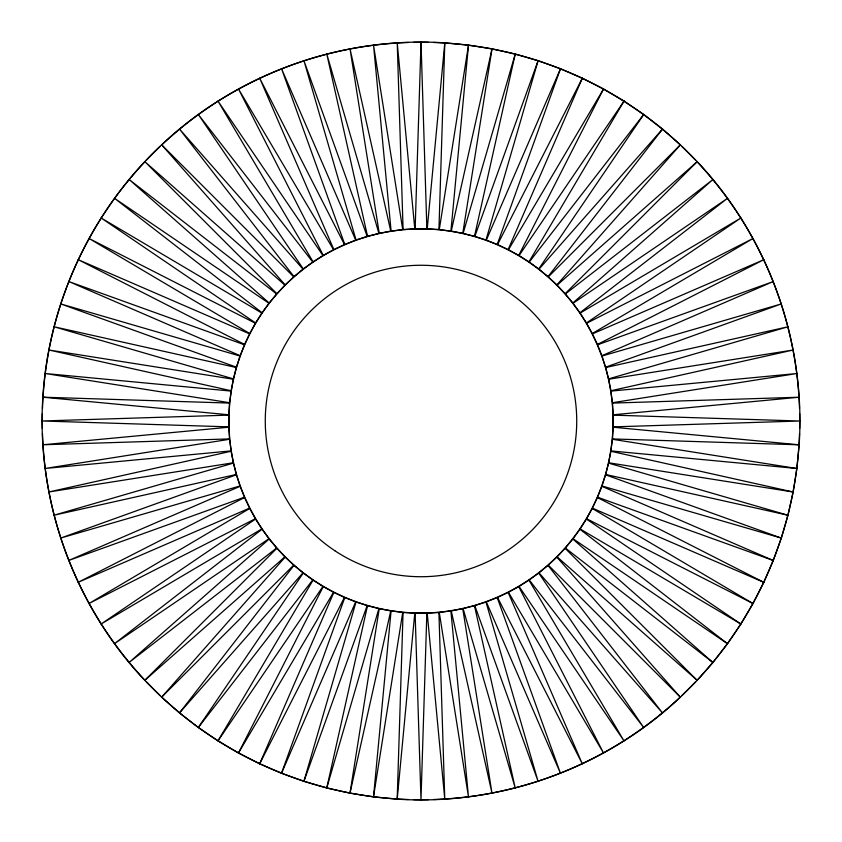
<?xml version="1.0" encoding="UTF-8"?>
<svg xmlns="http://www.w3.org/2000/svg" width="842" height="842" viewBox="0 0 842 842"><rect width="100%" height="100%" fill="white"/><g stroke="black" fill="none" stroke-linecap="round" stroke-linejoin="round"><path stroke-width="1.26" d="M799.511 433.525A378.711 378.711 0 0 1 697.923 679.336M695.355 682.062A378.711 378.711 0 0 1 682.062 695.355M679.336 697.923A378.711 378.711 0 0 1 433.525 799.511M428.515 799.637A378.711 378.711 0 0 1 413.485 799.637M408.475 799.511A378.711 378.711 0 0 1 162.664 697.923M159.938 695.355A378.711 378.711 0 0 1 146.645 682.062M144.077 679.336A378.711 378.711 0 0 1 42.489 433.525M42.363 428.515A378.711 378.711 0 0 1 42.363 413.485M42.489 408.475A378.711 378.711 0 0 1 144.077 162.664M146.645 159.938A378.711 378.711 0 0 1 159.938 146.645M162.664 144.077A378.711 378.711 0 0 1 408.475 42.489M413.485 42.363A378.711 378.711 0 0 1 428.515 42.363M433.525 42.489A378.711 378.711 0 0 1 679.336 144.077M682.062 146.645A378.711 378.711 0 0 1 695.355 159.938M697.923 162.664A378.711 378.711 0 0 1 799.511 408.475M799.637 413.485A378.711 378.711 0 0 1 799.637 428.515M42.847 397.192C36.069 500.327 73.822 605.219 144.782 680.357L284.838 556.899L269.103 539.048L129.047 662.507L276.565 548.079L261.988 529.281L114.459 643.698L268.872 538.764L255.505 519.082L101.082 624.017L261.778 528.976L249.664 508.494L88.957 603.525L255.315 518.767L244.517 497.559L78.159 582.317L249.506 508.168L240.054 486.329L68.707 560.467L244.369 497.233L236.307 474.835L60.645 538.08L239.928 485.992L233.297 463.132L54.004 515.22L236.202 474.488L231.013 451.27L48.804 491.991L233.213 462.784L229.487 439.282L45.089 468.478L230.961 450.902L228.719 427.22L42.847 444.776L229.456 438.914L228.708 415.127L42.1 420.989L228.708 426.852L229.456 403.065L42.847 397.192C48.668 302.015 91.999 209.942 161.632 144.782L293.647 276.808L276.818 293.637L144.803 161.611L284.849 285.091L269.103 302.941L129.068 179.462L276.576 293.911L261.999 312.708L114.47 198.27L268.882 303.225L255.505 322.907L101.093 217.962L261.788 313.013L249.674 333.495L88.978 238.444L255.326 323.223L244.517 344.42L78.169 259.652L249.506 333.821L240.054 355.65L68.718 281.502L244.369 344.757L236.318 367.144L60.656 303.899L239.938 355.998L233.297 378.847L54.004 326.749L236.213 367.491L231.024 390.72L48.815 349.977L233.213 379.205L229.498 402.708L45.089 373.49L230.961 391.077L228.719 414.769L42.847 397.192M403.065 612.544L397.192 799.153C500.327 805.931 605.219 768.178 680.357 697.218L556.899 557.162L539.048 572.897L662.507 712.953L548.079 565.435L529.281 580.012L643.698 727.541L538.764 573.128L519.082 586.495L624.017 740.918L528.976 580.222L508.494 592.336L603.525 753.043L518.767 586.685L497.559 597.483L582.317 763.841L508.168 592.494L486.329 601.946L560.467 773.293L497.233 597.631L474.835 605.693L538.08 781.355L485.992 602.072L463.132 608.703L515.22 787.996L474.488 605.798L451.27 610.987L491.991 793.196L462.784 608.787L439.282 612.513L468.478 796.911L450.902 611.039L427.22 613.281L444.776 799.153L438.914 612.544L415.127 613.292L420.989 799.9L426.852 613.292L403.065 612.544M421.021 42.1L415.148 228.708L438.935 229.456L444.808 42.847C341.673 36.069 236.781 73.822 161.643 144.782L285.101 284.838L302.952 269.103L179.493 129.047L293.921 276.565L312.719 261.988L198.302 114.459L303.236 268.872L322.918 255.505L217.983 101.082L313.024 261.778L333.506 249.664L238.475 88.957L323.233 255.315L344.441 244.517L259.683 78.159L333.832 249.506L355.671 240.054L281.533 68.707L344.767 244.369L367.165 236.307L303.92 60.645L356.008 239.928L378.868 233.297L326.78 54.004L367.512 236.202L390.73 231.013L350.009 48.804L379.216 233.213L402.718 229.487L373.522 45.089L391.098 230.961L414.78 228.719L397.224 42.847L403.086 229.456L426.873 228.708L421.011 42.1M613.292 415.148L612.544 438.935L799.153 444.808C805.931 341.673 768.178 236.781 697.218 161.643L557.162 285.101L572.897 302.952L712.953 179.493L565.435 293.921L580.012 312.719L727.541 198.302L573.128 303.236L586.495 322.918L740.918 217.983L580.222 313.024L592.336 333.506L753.043 238.475L586.685 323.233L597.483 344.441L763.841 259.683L592.494 333.832L601.946 355.671L773.293 281.533L597.631 344.767L605.693 367.165L781.355 303.92L602.072 356.008L608.703 378.868L787.996 326.78L605.798 367.512L610.987 390.73L793.196 350.009L608.787 379.216L612.513 402.718L796.911 373.522L611.039 391.098L613.281 414.78L799.153 397.224L612.544 403.086L613.292 426.873L799.9 421.011L613.292 415.148M391.077 611.039L373.501 796.911L397.192 799.153L414.769 613.281L391.077 611.039M444.808 42.847L427.231 228.719L450.923 230.961L468.499 45.089L444.808 42.847M613.281 427.231L611.039 450.923L796.911 468.499L799.153 444.808L613.281 427.231M379.205 608.787L349.988 793.185L373.49 796.911L402.708 612.502L379.205 608.787M468.51 45.089L439.292 229.498L462.795 233.213L492.012 48.815L468.51 45.089M612.502 439.292L608.787 462.795L793.185 492.012L796.911 468.51L612.502 439.292M367.491 605.787L326.759 787.996L349.977 793.185L390.72 610.976L367.491 605.787M492.023 48.815L451.28 231.024L474.509 236.213L515.241 54.004L492.023 48.815M610.976 451.28L605.787 474.509L787.996 515.241L793.185 492.023L610.976 451.28M355.998 602.062L303.899 781.355L326.749 787.996L378.847 608.703L355.998 602.062M515.251 54.004L463.153 233.297L486.002 239.938L538.101 60.645L515.251 54.004M608.703 463.153L602.062 486.002L781.355 538.101L787.996 515.251L608.703 463.153M344.757 597.631L281.502 773.293L303.899 781.344L367.144 605.682L344.757 597.631M538.101 60.656L474.856 236.318L497.243 244.369L560.498 68.707L538.101 60.656M605.682 474.856L597.631 497.243L773.293 560.498L781.344 538.101L605.682 474.856M333.821 592.494L259.662 763.831L281.502 773.282L355.65 601.946L333.821 592.494M560.498 68.718L486.35 240.054L508.179 249.506L582.338 78.169L560.498 68.718M601.946 486.35L592.494 508.179L763.831 582.338L773.282 560.498L601.946 486.35M323.223 586.674L238.454 753.032L259.652 763.831L344.42 597.483L323.223 586.674M582.348 78.169L497.58 244.517L518.777 255.326L603.546 88.968L582.348 78.169M597.483 497.58L586.674 518.777L753.032 603.546L763.831 582.348L597.483 497.58M313.013 580.212L217.962 740.907L238.444 753.022L333.495 592.326L313.013 580.212M603.556 88.978L508.505 249.674L528.986 261.788L624.038 101.093L603.556 88.978M592.326 508.505L580.212 528.986L740.907 624.038L753.022 603.556L592.326 508.505M303.225 573.118L198.28 727.53L217.962 740.907L322.907 586.495L303.225 573.118M624.038 101.093L519.093 255.505L538.775 268.882L643.72 114.47L624.038 101.093M586.495 519.093L573.118 538.775L727.53 643.72L740.907 624.038L586.495 519.093M293.911 565.424L179.472 712.942L198.27 727.53L312.708 580.001L293.911 565.424M643.73 114.47L529.292 261.999L548.089 276.576L662.528 129.058L643.73 114.47M580.001 529.292L565.424 548.089L712.942 662.528L727.53 643.73L580.001 529.292M285.091 557.151L161.611 697.197L179.462 712.932L302.941 572.897L285.091 557.151M662.538 129.068L539.059 269.103L556.909 284.849L680.389 144.803L662.538 129.068M572.897 539.059L557.151 556.909L697.197 680.389L712.932 662.538L572.897 539.059M276.808 548.352L144.782 680.368L161.611 697.197L293.637 565.182L276.808 548.352M680.389 144.803L548.363 276.818L565.192 293.647L697.218 161.632L680.389 144.803M565.182 548.363L548.352 565.192L680.368 697.218L697.197 680.389L565.182 548.363M334.821 550.71A155.738 155.738 0 0 0 576.423 430.778A155.738 155.738 0 0 0 351.756 281.502A155.738 155.738 0 0 0 334.821 550.71"/></g></svg>
